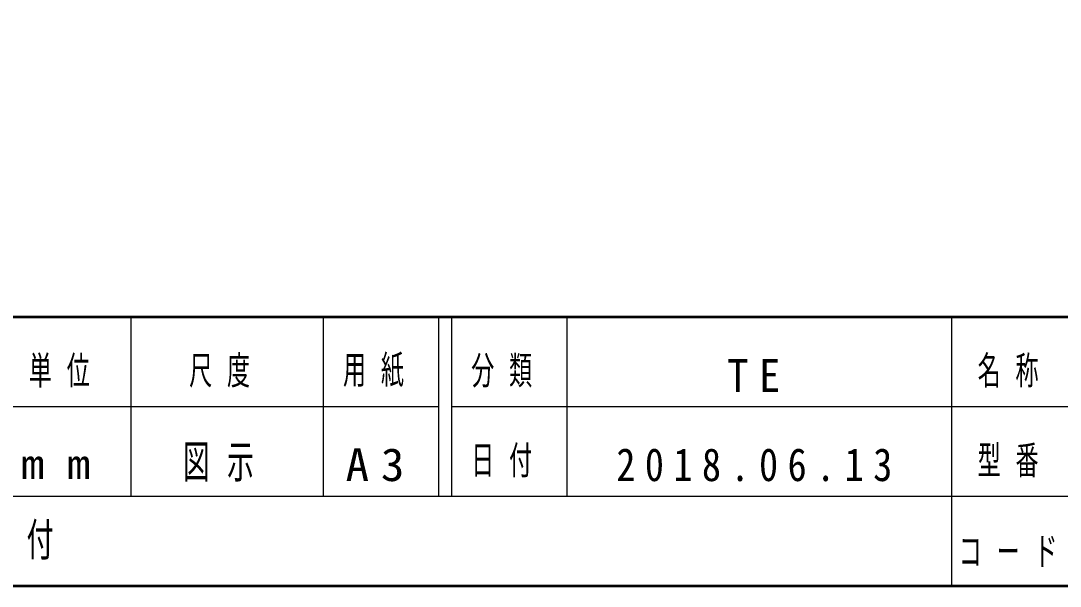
# Model space of a CAD drawing. Units: millimetres at full size; details may follow other scales. Extents: x 0 to 22500, y 0 to 15420.
# Drawn here: x 10885 to 15749, y 0 to 2648 of the extents above; entities that cross this region are included whole.
import ezdxf

# ---------------------------------------------------------------- set-up
doc = ezdxf.new("R2010")
doc.units = ezdxf.units.MM
doc.layers.add('FMT-TXT', color=2, linetype='Continuous')
doc.layers.add('外形', color=7, linetype='Continuous', lineweight=13)
doc.styles.add('ＭＳ ゴシック', font='')
doc.styles.get('ＭＳ ゴシック').set_extended_font_data('MS Gothic')

msp = doc.modelspace()

# ---------------------------------------------------------------- linework, layer by layer
at = {"layer": '外形', "lineweight": 50}
msp.add_line((22500, 1260), (0, 1260), dxfattribs=at)
at = {"layer": '外形', "lineweight": 25}
for p, q in [((11400, 1260), (11400, 420)), ((12300, 1260), (12300, 420)), ((12840, 1260), (12840, 420)), ((12900, 1260), (12900, 420)), ((15240, 1260), (15240, 0)), ((18660, 840), (12900, 840)), ((18660, 420), (9600, 420))]:
    msp.add_line(p, q, dxfattribs=at)
at = {"layer": '外形', "color": 3, "lineweight": 25}
for p, q in [((13440, 1260), (13440, 420)), ((12840, 840), (7980, 840))]:
    msp.add_line(p, q, dxfattribs=at)
at = {"layer": '外形', "lineweight": 50}
msp.add_lwpolyline([(0, 0), (0, 15420), (22500, 15420), (22500, 0)], close=True, dxfattribs=at)

# ---------------------------------------------------------------- texts
at = {"layer": 'FMT-TXT', "char_height": 154, "style": 'ＭＳ ゴシック'}
for s, insert, attachment_point in [('\\T1.5;\\W0.95;TE', (14340, 910), 8), ('\\T1.64;\\W0.6;図示', (11850, 490), 8), ('\\T1.5;\\W0.85;2018.06.13', (14340, 490), 8), ('\\T1.64;\\W0.6;マット付', (10291.998, 210), 4)]:
    msp.add_mtext(s, dxfattribs=dict(at, insert=insert, attachment_point=attachment_point))
at = {"layer": '外形', "color": 2, "attachment_point": 8, "style": 'ＭＳ ゴシック'}
for s, insert, char_height in [('\\T1.64;\\W0.6;単位', (11100, 930), 132), ('\\T1.64;\\W0.6;尺度', (11850, 930), 132), ('\\T1.64;\\W0.6;用紙', (12570, 930), 132), ('\\T1.64;\\W0.6;分類', (13170, 930), 132), ('\\T1.64;\\W0.6;名称', (15540, 930), 132), ('\\T1.5;\\W1.05;A3', (12570, 490), 154), ('\\T1.64;\\W0.6;日付', (13170, 510), 132), ('\\T1.64;\\W0.6;型番', (15540, 510), 132), ('\\T1.95;\\W1.15;mm', (11100, 502), 140.8), ('\\T1.64;\\W0.6;コード', (15540, 90), 132)]:
    msp.add_mtext(s, dxfattribs=dict(at, insert=insert, char_height=char_height))

doc.saveas('drawing.dxf')
